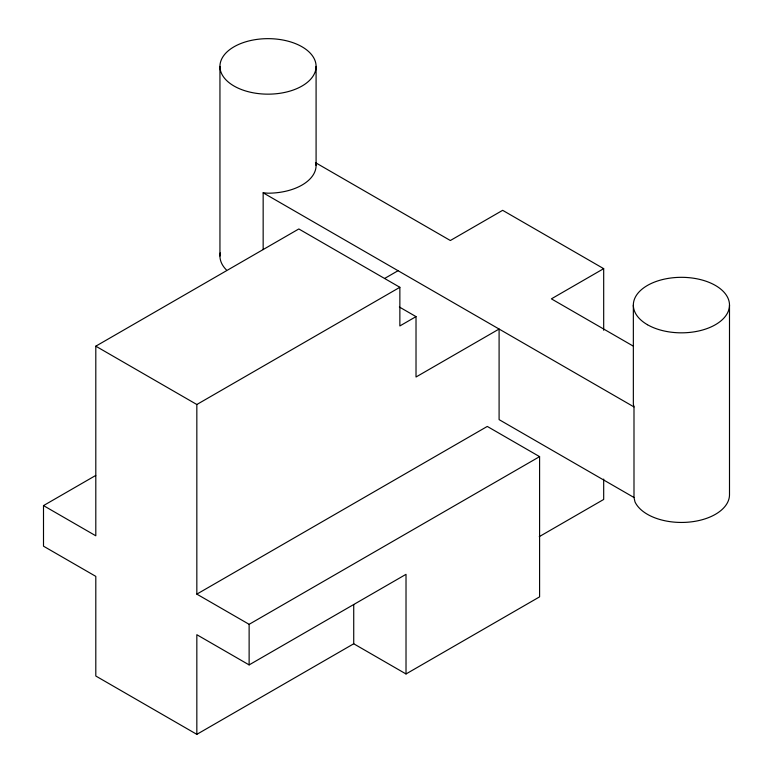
<?xml version="1.0" encoding="UTF-8"?>
<svg xmlns="http://www.w3.org/2000/svg" width="773" height="773" viewBox="0 0 773 773"><rect width="100%" height="100%" fill="white"/><g stroke="black" fill="none" stroke-linecap="round" stroke-linejoin="round"><path stroke-width="1.16" d="M399.863 287.295L196.835 404.511L196.835 594.128L487.29 426.435L539.593 456.63L539.593 596.853L406.018 673.959L353.725 643.774L196.835 734.35L95.804 676.017L95.804 576.378L43.501 546.182L43.501 505.6L95.804 535.795L95.804 346.178L298.822 228.963L399.863 287.295L399.863 325.945L416.019 316.621L416.019 377.002L499.097 329.037L499.097 419.623L633.995 497.503L634.991 501.88A48.071 27.751 0 0 0 687.699 522.21A48.071 27.751 0 0 0 729.499 494.701L729.499 305.084M384.558 278.502L398.056 270.705M43.501 505.6L95.746 475.443M603.684 330.245L603.684 268.656L551.391 298.851L632.952 345.937M196.835 594.128L249.128 624.323L539.593 456.63M196.835 734.35L196.835 634.71L249.128 664.906L406.018 574.329L406.018 673.959M539.254 536.655L603.684 499.455L603.684 479.086M263.158 249.592L263.158 192.825L268.018 193.192A48.071 27.751 0 0 0 316.089 165.441L316.089 66.401A48.071 27.751 0 0 0 243.988 42.37A48.071 27.751 0 0 0 243.988 90.441A48.071 27.751 0 0 0 316.089 66.401M603.684 268.656L502.653 210.324L450.35 240.519L315.452 162.63M263.158 192.825L633.995 406.927L633.995 497.503M399.351 306.997L416.019 316.621M95.804 346.178L196.835 404.511M633.995 406.927L633.348 404.115L633.348 305.084M315.664 163.567L316.089 165.441M353.725 604.631L353.725 643.774M249.128 624.323L249.128 664.906M219.947 66.401L219.947 256.018M226.392 269.903A48.071 27.751 0 0 1 220.247 252.916M647.436 324.708A48.071 27.751 0 0 0 727.857 312.263A48.071 27.751 0 0 0 668.983 278.27A48.071 27.751 0 0 0 647.436 324.708"/></g></svg>
